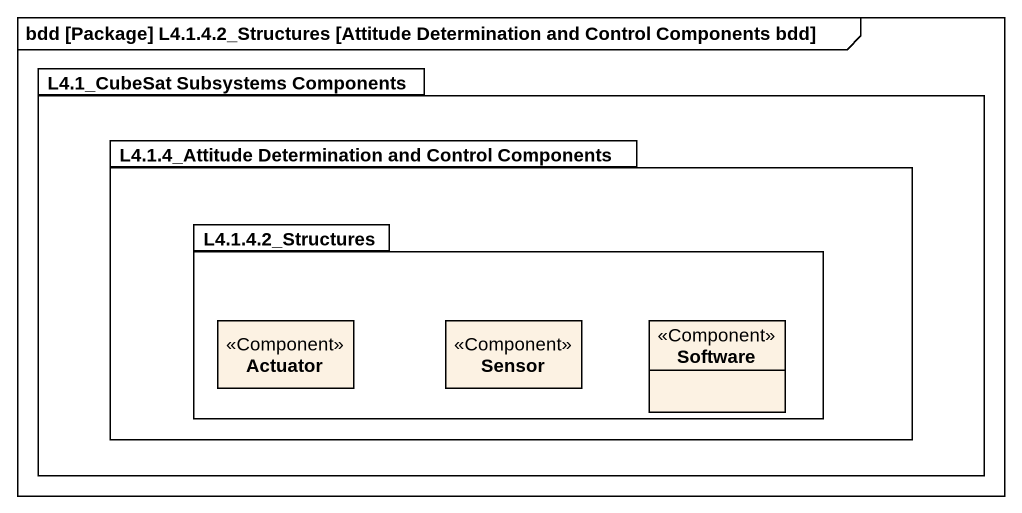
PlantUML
@startuml
mainframe bdd [Package] L4.1.4.2_Structures [Attitude Determination and Control Components bdd]
hide circle
hide empty members
package "L4.1_CubeSat Subsystems Components" as L4_1_CubeSat_Subsystems {
  package "L4.1.4_Attitude Determination and Control Components" as L4_1_4_Attitude {
    package "L4.1.4.2_Structures" as L4_1_4_2_Structures {
      class Actuator <<Component>>
      class Sensor <<Component>>
      class Software <<Component>>
    }
  }
}
@enduml
